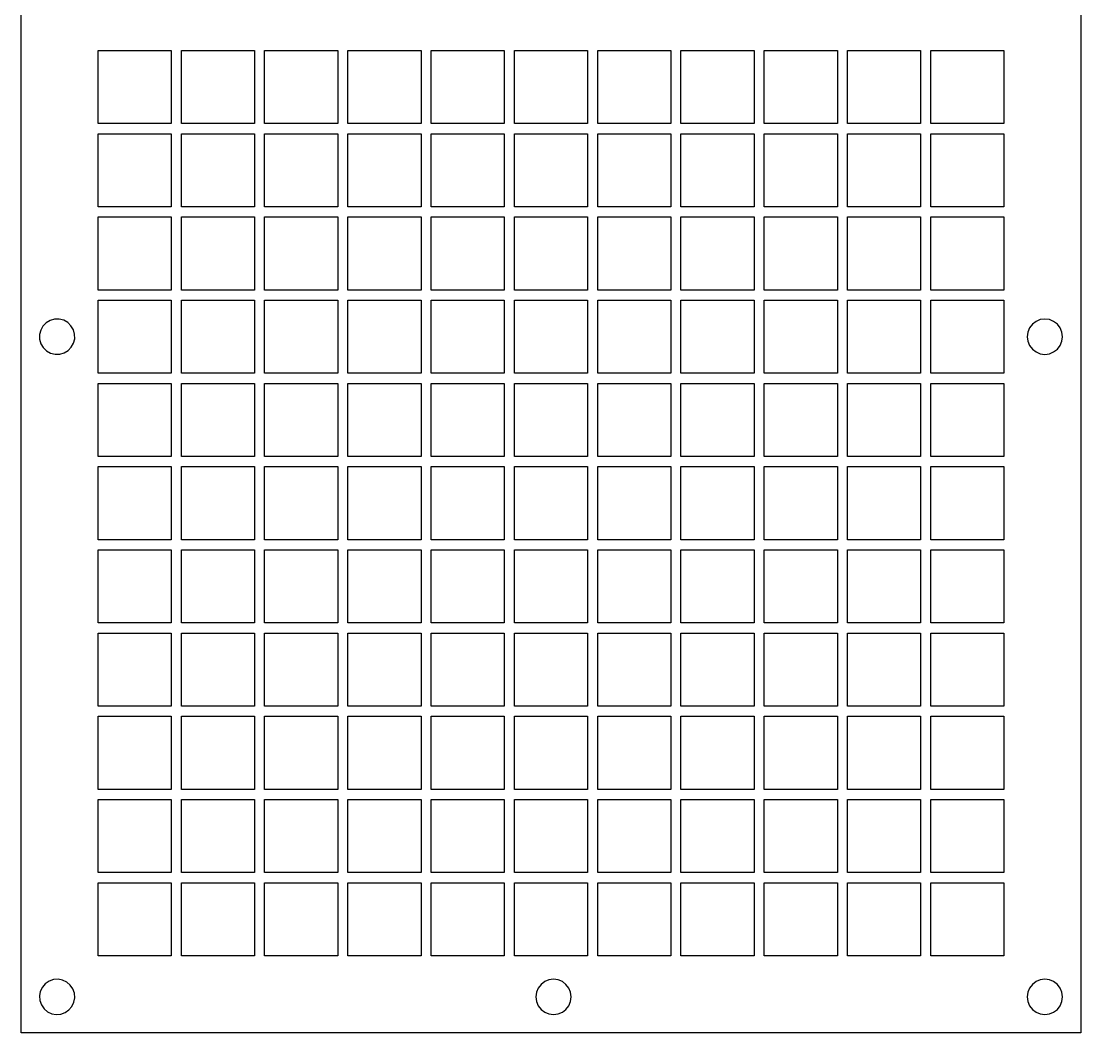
# Model space of a CAD drawing. Header units: metres. Extents: x 20 to 460, y 20 to 440.
# Drawn here: x 20 to 230, y 20 to 220.6 of the extents above; entities that cross this region are included whole.
import ezdxf

# ---------------------------------------------------------------- set-up
doc = ezdxf.new("R2010")
doc.units = ezdxf.units.M

msp = doc.modelspace()

# ---------------------------------------------------------------- linework, layer by layer
at = {"layer": 'Layer0'}
for p, q in [((20, 20), (20, 440)), ((230, 440), (230, 20)), ((35.25, 200.25), (35.25, 214.75)), ((35.25, 214.75), (49.75, 214.75)), ((49.75, 214.75), (49.75, 200.25)), ((51.75, 214.75), (66.25, 214.75)), ((51.75, 200.25), (51.75, 214.75)), ((66.25, 214.75), (66.25, 200.25)), ((68.25, 200.25), (68.25, 214.75)), ((68.25, 214.75), (82.75, 214.75)), ((82.75, 214.75), (82.75, 200.25)), ((84.75, 200.25), (84.75, 214.75)), ((84.75, 214.75), (99.25, 214.75)), ((99.25, 214.75), (99.25, 200.25)), ((101.25, 214.75), (115.75, 214.75)), ((101.25, 200.25), (101.25, 214.75)), ((115.75, 214.75), (115.75, 200.25)), ((117.75, 200.25), (117.75, 214.75)), ((117.75, 214.75), (132.25, 214.75)), ((132.25, 214.75), (132.25, 200.25)), ((134.25, 200.25), (134.25, 214.75)), ((134.25, 214.75), (148.75, 214.75)), ((148.75, 214.75), (148.75, 200.25)), ((150.75, 214.75), (165.25, 214.75)), ((150.75, 200.25), (150.75, 214.75)), ((165.25, 214.75), (165.25, 200.25)), ((167.25, 200.25), (167.25, 214.75)), ((167.25, 214.75), (181.75, 214.75)), ((181.75, 214.75), (181.75, 200.25)), ((183.75, 200.25), (183.75, 214.75)), ((183.75, 214.75), (198.25, 214.75)), ((198.25, 214.75), (198.25, 200.25)), ((200.25, 200.25), (200.25, 214.75)), ((200.25, 214.75), (214.75, 214.75)), ((214.75, 214.75), (214.75, 200.25)), ((49.75, 200.25), (35.25, 200.25)), ((66.25, 200.25), (51.75, 200.25)), ((82.75, 200.25), (68.25, 200.25)), ((99.25, 200.25), (84.75, 200.25)), ((115.75, 200.25), (101.25, 200.25)), ((132.25, 200.25), (117.75, 200.25)), ((148.75, 200.25), (134.25, 200.25)), ((165.25, 200.25), (150.75, 200.25)), ((181.75, 200.25), (167.25, 200.25)), ((198.25, 200.25), (183.75, 200.25)), ((214.75, 200.25), (200.25, 200.25)), ((35.25, 183.75), (35.25, 198.25)), ((35.25, 198.25), (49.75, 198.25)), ((49.75, 198.25), (49.75, 183.75)), ((51.75, 183.75), (51.75, 198.25)), ((51.75, 198.25), (66.25, 198.25)), ((66.25, 198.25), (66.25, 183.75)), ((68.25, 183.75), (68.25, 198.25)), ((68.25, 198.25), (82.75, 198.25)), ((82.75, 198.25), (82.75, 183.75)), ((84.75, 198.25), (99.25, 198.25)), ((84.75, 183.75), (84.75, 198.25)), ((99.25, 198.25), (99.25, 183.75)), ((101.25, 198.25), (115.75, 198.25)), ((101.25, 183.75), (101.25, 198.25)), ((115.75, 198.25), (115.75, 183.75)), ((117.75, 183.75), (117.75, 198.25)), ((117.75, 198.25), (132.25, 198.25)), ((132.25, 198.25), (132.25, 183.75)), ((134.25, 183.75), (134.25, 198.25)), ((134.25, 198.25), (148.75, 198.25)), ((148.75, 198.25), (148.75, 183.75)), ((150.75, 183.75), (150.75, 198.25)), ((150.75, 198.25), (165.25, 198.25)), ((165.25, 198.25), (165.25, 183.75)), ((167.25, 183.75), (167.25, 198.25)), ((167.25, 198.25), (181.75, 198.25)), ((181.75, 198.25), (181.75, 183.75)), ((183.75, 183.75), (183.75, 198.25)), ((183.75, 198.25), (198.25, 198.25)), ((198.25, 198.25), (198.25, 183.75)), ((200.25, 198.25), (214.75, 198.25)), ((200.25, 183.75), (200.25, 198.25)), ((214.75, 198.25), (214.75, 183.75)), ((49.75, 183.75), (35.25, 183.75)), ((66.25, 183.75), (51.75, 183.75)), ((82.75, 183.75), (68.25, 183.75)), ((99.25, 183.75), (84.75, 183.75)), ((115.75, 183.75), (101.25, 183.75)), ((132.25, 183.75), (117.75, 183.75)), ((148.75, 183.75), (134.25, 183.75)), ((165.25, 183.75), (150.75, 183.75)), ((181.75, 183.75), (167.25, 183.75)), ((198.25, 183.75), (183.75, 183.75)), ((214.75, 183.75), (200.25, 183.75)), ((35.25, 181.75), (49.75, 181.75)), ((35.25, 167.25), (35.25, 181.75)), ((49.75, 181.75), (49.75, 167.25)), ((51.75, 181.75), (66.25, 181.75)), ((51.75, 167.25), (51.75, 181.75)), ((66.25, 181.75), (66.25, 167.25)), ((68.25, 167.25), (68.25, 181.75)), ((68.25, 181.75), (82.75, 181.75)), ((82.75, 181.75), (82.75, 167.25)), ((84.75, 167.25), (84.75, 181.75)), ((84.75, 181.75), (99.25, 181.75)), ((99.25, 181.75), (99.25, 167.25)), ((101.25, 181.75), (115.75, 181.75)), ((101.25, 167.25), (101.25, 181.75)), ((115.75, 181.75), (115.75, 167.25)), ((117.75, 181.75), (132.25, 181.75)), ((117.75, 167.25), (117.75, 181.75)), ((132.25, 181.75), (132.25, 167.25)), ((134.25, 167.25), (134.25, 181.75)), ((134.25, 181.75), (148.75, 181.75)), ((148.75, 181.75), (148.75, 167.25)), ((150.75, 181.75), (165.25, 181.75)), ((150.75, 167.25), (150.75, 181.75)), ((165.25, 181.75), (165.25, 167.25)), ((167.25, 167.25), (167.25, 181.75)), ((167.25, 181.75), (181.75, 181.75)), ((181.75, 181.75), (181.75, 167.25)), ((183.75, 181.75), (198.25, 181.75)), ((183.75, 167.25), (183.75, 181.75)), ((198.25, 181.75), (198.25, 167.25)), ((200.25, 181.75), (214.75, 181.75)), ((200.25, 167.25), (200.25, 181.75)), ((214.75, 181.75), (214.75, 167.25)), ((49.75, 167.25), (35.25, 167.25)), ((66.25, 167.25), (51.75, 167.25)), ((82.75, 167.25), (68.25, 167.25)), ((99.25, 167.25), (84.75, 167.25)), ((115.75, 167.25), (101.25, 167.25)), ((132.25, 167.25), (117.75, 167.25)), ((148.75, 167.25), (134.25, 167.25)), ((165.25, 167.25), (150.75, 167.25)), ((181.75, 167.25), (167.25, 167.25)), ((198.25, 167.25), (183.75, 167.25)), ((214.75, 167.25), (200.25, 167.25)), ((35.25, 150.75), (35.25, 165.25)), ((35.25, 165.25), (49.75, 165.25)), ((49.75, 165.25), (49.75, 150.75)), ((51.75, 165.25), (66.25, 165.25)), ((51.75, 150.75), (51.75, 165.25)), ((66.25, 165.25), (66.25, 150.75)), ((68.25, 165.25), (82.75, 165.25)), ((68.25, 150.75), (68.25, 165.25)), ((82.75, 165.25), (82.75, 150.75)), ((84.75, 150.75), (84.75, 165.25)), ((84.75, 165.25), (99.25, 165.25)), ((99.25, 165.25), (99.25, 150.75)), ((101.25, 165.25), (115.75, 165.25)), ((101.25, 150.75), (101.25, 165.25)), ((115.75, 165.25), (115.75, 150.75)), ((117.75, 150.75), (117.75, 165.25)), ((117.75, 165.25), (132.25, 165.25)), ((132.25, 165.25), (132.25, 150.75)), ((134.25, 165.25), (148.75, 165.25)), ((134.25, 150.75), (134.25, 165.25)), ((148.75, 165.25), (148.75, 150.75)), ((150.75, 165.25), (165.25, 165.25)), ((150.75, 150.75), (150.75, 165.25)), ((165.25, 165.25), (165.25, 150.75)), ((167.25, 150.75), (167.25, 165.25)), ((167.25, 165.25), (181.75, 165.25)), ((181.75, 165.25), (181.75, 150.75)), ((183.75, 150.75), (183.75, 165.25)), ((183.75, 165.25), (198.25, 165.25)), ((198.25, 165.25), (198.25, 150.75)), ((200.25, 150.75), (200.25, 165.25)), ((200.25, 165.25), (214.75, 165.25)), ((214.75, 165.25), (214.75, 150.75)), ((24.32, 160.09), (23.87, 159.29)), ((24.95, 160.75), (24.32, 160.09)), ((25.74, 161.21), (24.95, 160.75)), ((26.62, 161.46), (25.74, 161.21)), ((27.53, 161.48), (26.62, 161.46)), ((28.42, 161.25), (27.53, 161.48)), ((29.22, 160.81), (28.42, 161.25)), ((29.87, 160.17), (29.22, 160.81)), ((30.34, 159.39), (29.87, 160.17)), ((219.84, 159.75), (219.49, 158.91)), ((220.4, 160.47), (219.84, 159.75)), ((221.12, 161.03), (220.4, 160.47)), ((221.97, 161.38), (221.12, 161.03)), ((222.87, 161.5), (221.97, 161.38)), ((223.78, 161.38), (222.87, 161.5)), ((224.62, 161.03), (223.78, 161.38)), ((225.35, 160.47), (224.62, 161.03)), ((225.91, 159.75), (225.35, 160.47)), ((226.26, 158.91), (225.91, 159.75)), ((23.87, 159.29), (23.65, 158.41)), ((23.65, 158.41), (23.66, 157.49)), ((30.59, 158.51), (30.34, 159.39)), ((30.38, 156.71), (30.6, 157.59)), ((30.6, 157.59), (30.59, 158.51)), ((219.49, 158.91), (219.37, 158)), ((219.37, 158), (219.49, 157.09)), ((226.38, 158), (226.26, 158.91)), ((226.26, 157.09), (226.38, 158)), ((23.66, 157.49), (23.91, 156.61)), ((23.91, 156.61), (24.38, 155.83)), ((24.38, 155.83), (25.03, 155.19)), ((29.3, 155.25), (29.93, 155.91)), ((29.93, 155.91), (30.38, 156.71)), ((219.49, 157.09), (219.84, 156.25)), ((219.84, 156.25), (220.4, 155.53)), ((220.4, 155.53), (221.12, 154.97)), ((224.62, 154.97), (225.35, 155.53)), ((225.35, 155.53), (225.91, 156.25)), ((225.91, 156.25), (226.26, 157.09)), ((25.03, 155.19), (25.83, 154.75)), ((25.83, 154.75), (26.72, 154.52)), ((26.72, 154.52), (27.63, 154.54)), ((27.63, 154.54), (28.51, 154.79)), ((28.51, 154.79), (29.3, 155.25)), ((221.12, 154.97), (221.97, 154.62)), ((221.97, 154.62), (222.87, 154.5)), ((222.87, 154.5), (223.78, 154.62)), ((223.78, 154.62), (224.62, 154.97)), ((49.75, 150.75), (35.25, 150.75)), ((66.25, 150.75), (51.75, 150.75)), ((82.75, 150.75), (68.25, 150.75)), ((99.25, 150.75), (84.75, 150.75)), ((115.75, 150.75), (101.25, 150.75)), ((132.25, 150.75), (117.75, 150.75)), ((148.75, 150.75), (134.25, 150.75)), ((165.25, 150.75), (150.75, 150.75)), ((181.75, 150.75), (167.25, 150.75)), ((198.25, 150.75), (183.75, 150.75)), ((214.75, 150.75), (200.25, 150.75)), ((35.25, 148.75), (49.75, 148.75)), ((35.25, 134.25), (35.25, 148.75)), ((49.75, 148.75), (49.75, 134.25)), ((51.75, 148.75), (66.25, 148.75)), ((51.75, 134.25), (51.75, 148.75)), ((66.25, 148.75), (66.25, 134.25)), ((68.25, 134.25), (68.25, 148.75)), ((68.25, 148.75), (82.75, 148.75)), ((82.75, 148.75), (82.75, 134.25)), ((84.75, 134.25), (84.75, 148.75)), ((84.75, 148.75), (99.25, 148.75)), ((99.25, 148.75), (99.25, 134.25)), ((101.25, 148.75), (115.75, 148.75)), ((101.25, 134.25), (101.25, 148.75)), ((115.75, 148.75), (115.75, 134.25)), ((117.75, 134.25), (117.75, 148.75)), ((117.75, 148.75), (132.25, 148.75)), ((132.25, 148.75), (132.25, 134.25)), ((134.25, 134.25), (134.25, 148.75)), ((134.25, 148.75), (148.75, 148.75)), ((148.75, 148.75), (148.75, 134.25)), ((150.75, 134.25), (150.75, 148.75)), ((150.75, 148.75), (165.25, 148.75)), ((165.25, 148.75), (165.25, 134.25)), ((167.25, 134.25), (167.25, 148.75)), ((167.25, 148.75), (181.75, 148.75)), ((181.75, 148.75), (181.75, 134.25)), ((183.75, 134.25), (183.75, 148.75)), ((183.75, 148.75), (198.25, 148.75)), ((198.25, 148.75), (198.25, 134.25)), ((200.25, 148.75), (214.75, 148.75)), ((200.25, 134.25), (200.25, 148.75)), ((214.75, 148.75), (214.75, 134.25)), ((49.75, 134.25), (35.25, 134.25)), ((66.25, 134.25), (51.75, 134.25)), ((82.75, 134.25), (68.25, 134.25)), ((99.25, 134.25), (84.75, 134.25)), ((115.75, 134.25), (101.25, 134.25)), ((132.25, 134.25), (117.75, 134.25)), ((148.75, 134.25), (134.25, 134.25)), ((165.25, 134.25), (150.75, 134.25)), ((181.75, 134.25), (167.25, 134.25)), ((198.25, 134.25), (183.75, 134.25)), ((214.75, 134.25), (200.25, 134.25)), ((35.25, 132.25), (49.75, 132.25)), ((35.25, 117.75), (35.25, 132.25)), ((49.75, 132.25), (49.75, 117.75)), ((51.75, 132.25), (66.25, 132.25)), ((51.75, 117.75), (51.75, 132.25)), ((66.25, 132.25), (66.25, 117.75)), ((68.25, 117.75), (68.25, 132.25)), ((68.25, 132.25), (82.75, 132.25)), ((82.75, 132.25), (82.75, 117.75)), ((84.75, 132.25), (99.25, 132.25)), ((84.75, 117.75), (84.75, 132.25)), ((99.25, 132.25), (99.25, 117.75)), ((101.25, 117.75), (101.25, 132.25)), ((101.25, 132.25), (115.75, 132.25)), ((115.75, 132.25), (115.75, 117.75)), ((117.75, 132.25), (132.25, 132.25)), ((117.75, 117.75), (117.75, 132.25)), ((132.25, 132.25), (132.25, 117.75)), ((134.25, 132.25), (148.75, 132.25)), ((134.25, 117.75), (134.25, 132.25)), ((148.75, 132.25), (148.75, 117.75)), ((150.75, 132.25), (165.25, 132.25)), ((150.75, 117.75), (150.75, 132.25)), ((165.25, 132.25), (165.25, 117.75)), ((167.25, 132.25), (181.75, 132.25)), ((167.25, 117.75), (167.25, 132.25)), ((181.75, 132.25), (181.75, 117.75)), ((183.75, 117.75), (183.75, 132.25)), ((183.75, 132.25), (198.25, 132.25)), ((198.25, 132.25), (198.25, 117.75)), ((200.25, 132.25), (214.75, 132.25)), ((200.25, 117.75), (200.25, 132.25)), ((214.75, 132.25), (214.75, 117.75)), ((49.75, 117.75), (35.25, 117.75)), ((66.25, 117.75), (51.75, 117.75)), ((82.75, 117.75), (68.25, 117.75)), ((99.25, 117.75), (84.75, 117.75)), ((115.75, 117.75), (101.25, 117.75)), ((132.25, 117.75), (117.75, 117.75)), ((148.75, 117.75), (134.25, 117.75)), ((165.25, 117.75), (150.75, 117.75)), ((181.75, 117.75), (167.25, 117.75)), ((198.25, 117.75), (183.75, 117.75)), ((214.75, 117.75), (200.25, 117.75)), ((35.25, 101.25), (35.25, 115.75)), ((35.25, 115.75), (49.75, 115.75)), ((49.75, 115.75), (49.75, 101.25)), ((51.75, 101.25), (51.75, 115.75)), ((51.75, 115.75), (66.25, 115.75)), ((66.25, 115.75), (66.25, 101.25)), ((68.25, 115.75), (82.75, 115.75)), ((68.25, 101.25), (68.25, 115.75)), ((82.75, 115.75), (82.75, 101.25)), ((84.75, 115.75), (99.25, 115.75)), ((84.75, 101.25), (84.75, 115.75)), ((99.25, 115.75), (99.25, 101.25)), ((101.25, 115.75), (115.75, 115.75)), ((101.25, 101.25), (101.25, 115.75)), ((115.75, 115.75), (115.75, 101.25)), ((117.75, 101.25), (117.75, 115.75)), ((117.75, 115.75), (132.25, 115.75)), ((132.25, 115.75), (132.25, 101.25)), ((134.25, 101.25), (134.25, 115.75)), ((134.25, 115.75), (148.75, 115.75)), ((148.75, 115.75), (148.75, 101.25)), ((150.75, 115.75), (165.25, 115.75)), ((150.75, 101.25), (150.75, 115.75)), ((165.25, 115.75), (165.25, 101.25)), ((167.25, 115.75), (181.75, 115.75)), ((167.25, 101.25), (167.25, 115.75)), ((181.75, 115.75), (181.75, 101.25)), ((183.75, 101.25), (183.75, 115.75)), ((183.75, 115.75), (198.25, 115.75)), ((198.25, 115.75), (198.25, 101.25)), ((200.25, 101.25), (200.25, 115.75)), ((200.25, 115.75), (214.75, 115.75)), ((214.75, 115.75), (214.75, 101.25)), ((49.75, 101.25), (35.25, 101.25)), ((66.25, 101.25), (51.75, 101.25)), ((82.75, 101.25), (68.25, 101.25)), ((99.25, 101.25), (84.75, 101.25)), ((115.75, 101.25), (101.25, 101.25)), ((132.25, 101.25), (117.75, 101.25)), ((148.75, 101.25), (134.25, 101.25)), ((165.25, 101.25), (150.75, 101.25)), ((181.75, 101.25), (167.25, 101.25)), ((198.25, 101.25), (183.75, 101.25)), ((214.75, 101.25), (200.25, 101.25)), ((35.25, 84.75), (35.25, 99.25)), ((35.25, 99.25), (49.75, 99.25)), ((49.75, 99.25), (49.75, 84.75)), ((51.75, 84.75), (51.75, 99.25)), ((51.75, 99.25), (66.25, 99.25)), ((66.25, 99.25), (66.25, 84.75)), ((68.25, 99.25), (82.75, 99.25)), ((68.25, 84.75), (68.25, 99.25)), ((82.75, 99.25), (82.75, 84.75)), ((84.75, 84.75), (84.75, 99.25)), ((84.75, 99.25), (99.25, 99.25)), ((99.25, 99.25), (99.25, 84.75)), ((101.25, 84.75), (101.25, 99.25)), ((101.25, 99.25), (115.75, 99.25)), ((115.75, 99.25), (115.75, 84.75)), ((117.75, 84.75), (117.75, 99.25)), ((117.75, 99.25), (132.25, 99.25)), ((132.25, 99.25), (132.25, 84.75)), ((134.25, 99.25), (148.75, 99.25)), ((134.25, 84.75), (134.25, 99.25)), ((148.75, 99.25), (148.75, 84.75)), ((150.75, 99.25), (165.25, 99.25)), ((150.75, 84.75), (150.75, 99.25)), ((165.25, 99.25), (165.25, 84.75)), ((167.25, 99.25), (181.75, 99.25)), ((167.25, 84.75), (167.25, 99.25)), ((181.75, 99.25), (181.75, 84.75)), ((183.75, 84.75), (183.75, 99.25)), ((183.75, 99.25), (198.25, 99.25)), ((198.25, 99.25), (198.25, 84.75)), ((200.25, 99.25), (214.75, 99.25)), ((200.25, 84.75), (200.25, 99.25)), ((214.75, 99.25), (214.75, 84.75)), ((49.75, 84.75), (35.25, 84.75)), ((66.25, 84.75), (51.75, 84.75)), ((82.75, 84.75), (68.25, 84.75)), ((99.25, 84.75), (84.75, 84.75)), ((115.75, 84.75), (101.25, 84.75)), ((132.25, 84.75), (117.75, 84.75)), ((148.75, 84.75), (134.25, 84.75)), ((165.25, 84.75), (150.75, 84.75)), ((181.75, 84.75), (167.25, 84.75)), ((198.25, 84.75), (183.75, 84.75)), ((214.75, 84.75), (200.25, 84.75)), ((35.25, 68.25), (35.25, 82.75)), ((35.25, 82.75), (49.75, 82.75)), ((49.75, 82.75), (49.75, 68.25)), ((51.75, 68.25), (51.75, 82.75)), ((51.75, 82.75), (66.25, 82.75)), ((66.25, 82.75), (66.25, 68.25)), ((68.25, 82.75), (82.75, 82.75)), ((68.25, 68.25), (68.25, 82.75)), ((82.75, 82.75), (82.75, 68.25)), ((84.75, 82.75), (99.25, 82.75)), ((84.75, 68.25), (84.75, 82.75)), ((99.25, 82.75), (99.25, 68.25)), ((101.25, 68.25), (101.25, 82.75)), ((101.25, 82.75), (115.75, 82.75)), ((115.75, 82.75), (115.75, 68.25)), ((117.75, 82.75), (132.25, 82.75)), ((117.75, 68.25), (117.75, 82.75)), ((132.25, 82.75), (132.25, 68.25)), ((134.25, 82.75), (148.75, 82.75)), ((134.25, 68.25), (134.25, 82.75)), ((148.75, 82.75), (148.75, 68.25)), ((150.75, 68.25), (150.75, 82.75)), ((150.75, 82.75), (165.25, 82.75)), ((165.25, 82.75), (165.25, 68.25)), ((167.25, 82.75), (181.75, 82.75)), ((167.25, 68.25), (167.25, 82.75)), ((181.75, 82.75), (181.75, 68.25)), ((183.75, 68.25), (183.75, 82.75)), ((183.75, 82.75), (198.25, 82.75)), ((198.25, 82.75), (198.25, 68.25)), ((200.25, 82.75), (214.75, 82.75)), ((200.25, 68.25), (200.25, 82.75)), ((214.75, 82.75), (214.75, 68.25)), ((49.75, 68.25), (35.25, 68.25)), ((66.25, 68.25), (51.75, 68.25)), ((82.75, 68.25), (68.25, 68.25)), ((99.25, 68.25), (84.75, 68.25)), ((115.75, 68.25), (101.25, 68.25)), ((132.25, 68.25), (117.75, 68.25)), ((148.75, 68.25), (134.25, 68.25)), ((165.25, 68.25), (150.75, 68.25)), ((181.75, 68.25), (167.25, 68.25)), ((198.25, 68.25), (183.75, 68.25)), ((214.75, 68.25), (200.25, 68.25)), ((35.25, 66.25), (49.75, 66.25)), ((35.25, 51.75), (35.25, 66.25)), ((49.75, 66.25), (49.75, 51.75)), ((51.75, 51.75), (51.75, 66.25)), ((51.75, 66.25), (66.25, 66.25)), ((66.25, 66.25), (66.25, 51.75)), ((68.25, 66.25), (82.75, 66.25)), ((68.25, 51.75), (68.25, 66.25)), ((82.75, 66.25), (82.75, 51.75)), ((84.75, 66.25), (99.25, 66.25)), ((84.75, 51.75), (84.75, 66.25)), ((99.25, 66.25), (99.25, 51.75)), ((101.25, 66.25), (115.75, 66.25)), ((101.25, 51.75), (101.25, 66.25)), ((115.75, 66.25), (115.75, 51.75)), ((117.75, 51.75), (117.75, 66.25)), ((117.75, 66.25), (132.25, 66.25)), ((132.25, 66.25), (132.25, 51.75)), ((134.25, 66.25), (148.75, 66.25)), ((134.25, 51.75), (134.25, 66.25)), ((148.75, 66.25), (148.75, 51.75)), ((150.75, 51.75), (150.75, 66.25)), ((150.75, 66.25), (165.25, 66.25)), ((165.25, 66.25), (165.25, 51.75)), ((167.25, 66.25), (181.75, 66.25)), ((167.25, 51.75), (167.25, 66.25)), ((181.75, 66.25), (181.75, 51.75)), ((183.75, 66.25), (198.25, 66.25)), ((183.75, 51.75), (183.75, 66.25)), ((198.25, 66.25), (198.25, 51.75)), ((200.25, 66.25), (214.75, 66.25)), ((200.25, 51.75), (200.25, 66.25)), ((214.75, 66.25), (214.75, 51.75)), ((49.75, 51.75), (35.25, 51.75)), ((66.25, 51.75), (51.75, 51.75)), ((82.75, 51.75), (68.25, 51.75)), ((99.25, 51.75), (84.75, 51.75)), ((115.75, 51.75), (101.25, 51.75)), ((132.25, 51.75), (117.75, 51.75)), ((148.75, 51.75), (134.25, 51.75)), ((165.25, 51.75), (150.75, 51.75)), ((181.75, 51.75), (167.25, 51.75)), ((198.25, 51.75), (183.75, 51.75)), ((214.75, 51.75), (200.25, 51.75)), ((35.25, 35.25), (35.25, 49.75)), ((35.25, 49.75), (49.75, 49.75)), ((49.75, 49.75), (49.75, 35.25)), ((51.75, 35.25), (51.75, 49.75)), ((51.75, 49.75), (66.25, 49.75)), ((66.25, 49.75), (66.25, 35.25)), ((68.25, 35.25), (68.25, 49.75)), ((68.25, 49.75), (82.75, 49.75)), ((82.75, 49.75), (82.75, 35.25)), ((84.75, 49.75), (99.25, 49.75)), ((84.75, 35.25), (84.75, 49.75)), ((99.25, 49.75), (99.25, 35.25)), ((101.25, 35.25), (101.25, 49.75)), ((101.25, 49.75), (115.75, 49.75)), ((115.75, 49.75), (115.75, 35.25)), ((117.75, 35.25), (117.75, 49.75)), ((117.75, 49.75), (132.25, 49.75)), ((132.25, 49.75), (132.25, 35.25)), ((134.25, 49.75), (148.75, 49.75)), ((134.25, 35.25), (134.25, 49.75)), ((148.75, 49.75), (148.75, 35.25)), ((150.75, 35.25), (150.75, 49.75)), ((150.75, 49.75), (165.25, 49.75)), ((165.25, 49.75), (165.25, 35.25)), ((167.25, 35.25), (167.25, 49.75)), ((167.25, 49.75), (181.75, 49.75)), ((181.75, 49.75), (181.75, 35.25)), ((183.75, 35.25), (183.75, 49.75)), ((183.75, 49.75), (198.25, 49.75)), ((198.25, 49.75), (198.25, 35.25)), ((200.25, 49.75), (214.75, 49.75)), ((200.25, 35.25), (200.25, 49.75)), ((214.75, 49.75), (214.75, 35.25)), ((49.75, 35.25), (35.25, 35.25)), ((66.25, 35.25), (51.75, 35.25)), ((82.75, 35.25), (68.25, 35.25)), ((99.25, 35.25), (84.75, 35.25)), ((115.75, 35.25), (101.25, 35.25)), ((132.25, 35.25), (117.75, 35.25)), ((148.75, 35.25), (134.25, 35.25)), ((165.25, 35.25), (150.75, 35.25)), ((181.75, 35.25), (167.25, 35.25)), ((198.25, 35.25), (183.75, 35.25)), ((214.75, 35.25), (200.25, 35.25)), ((24.78, 29.72), (24.19, 29.03)), ((25.53, 30.24), (24.78, 29.72)), ((26.39, 30.55), (25.53, 30.24)), ((27.3, 30.62), (26.39, 30.55)), ((28.2, 30.46), (27.3, 30.62)), ((29.03, 30.06), (28.2, 30.46)), ((29.72, 29.47), (29.03, 30.06)), ((30.24, 28.72), (29.72, 29.47)), ((123.03, 29.6), (122.47, 28.88)), ((123.75, 30.16), (123.03, 29.6)), ((124.59, 30.51), (123.75, 30.16)), ((125.5, 30.63), (124.59, 30.51)), ((126.41, 30.51), (125.5, 30.63)), ((127.25, 30.16), (126.41, 30.51)), ((127.97, 29.6), (127.25, 30.16)), ((128.53, 28.88), (127.97, 29.6)), ((220.4, 29.6), (219.84, 28.88)), ((221.12, 30.16), (220.4, 29.6)), ((221.97, 30.51), (221.12, 30.16)), ((222.87, 30.63), (221.97, 30.51)), ((223.78, 30.51), (222.87, 30.63)), ((224.62, 30.16), (223.78, 30.51)), ((225.35, 29.6), (224.62, 30.16)), ((225.91, 28.88), (225.35, 29.6)), ((23.79, 28.2), (23.63, 27.3)), ((23.63, 27.3), (23.7, 26.39)), ((24.19, 29.03), (23.79, 28.2)), ((30.55, 27.86), (30.24, 28.72)), ((30.62, 26.95), (30.55, 27.86)), ((122.12, 28.03), (122, 27.13)), ((122.47, 28.88), (122.12, 28.03)), ((128.88, 28.03), (128.53, 28.88)), ((129, 27.13), (128.88, 28.03)), ((219.49, 28.03), (219.37, 27.13)), ((219.84, 28.88), (219.49, 28.03)), ((226.26, 28.03), (225.91, 28.88)), ((226.38, 27.13), (226.26, 28.03)), ((23.7, 26.39), (24.01, 25.53)), ((24.01, 25.53), (24.53, 24.78)), ((29.47, 24.53), (30.06, 25.22)), ((30.06, 25.22), (30.46, 26.05)), ((30.46, 26.05), (30.62, 26.95)), ((122, 27.13), (122.12, 26.22)), ((122.12, 26.22), (122.47, 25.38)), ((122.47, 25.38), (123.03, 24.65)), ((127.97, 24.65), (128.53, 25.38)), ((128.53, 25.38), (128.88, 26.22)), ((128.88, 26.22), (129, 27.13)), ((219.37, 27.13), (219.49, 26.22)), ((219.49, 26.22), (219.84, 25.38)), ((219.84, 25.38), (220.4, 24.65)), ((225.35, 24.65), (225.91, 25.38)), ((225.91, 25.38), (226.26, 26.22)), ((226.26, 26.22), (226.38, 27.13)), ((24.53, 24.78), (25.22, 24.19)), ((25.22, 24.19), (26.05, 23.79)), ((26.05, 23.79), (26.95, 23.63)), ((26.95, 23.63), (27.86, 23.7)), ((27.86, 23.7), (28.72, 24.01)), ((28.72, 24.01), (29.47, 24.53)), ((123.03, 24.65), (123.75, 24.09)), ((123.75, 24.09), (124.59, 23.74)), ((124.59, 23.74), (125.5, 23.63)), ((125.5, 23.63), (126.41, 23.74)), ((126.41, 23.74), (127.25, 24.09)), ((127.25, 24.09), (127.97, 24.65)), ((220.4, 24.65), (221.12, 24.09)), ((221.12, 24.09), (221.97, 23.74)), ((221.97, 23.74), (222.87, 23.63)), ((222.87, 23.63), (223.78, 23.74)), ((223.78, 23.74), (224.62, 24.09)), ((224.62, 24.09), (225.35, 24.65)), ((230, 20), (20, 20))]:
    msp.add_line(p, q, dxfattribs=at)

doc.saveas('drawing.dxf')
